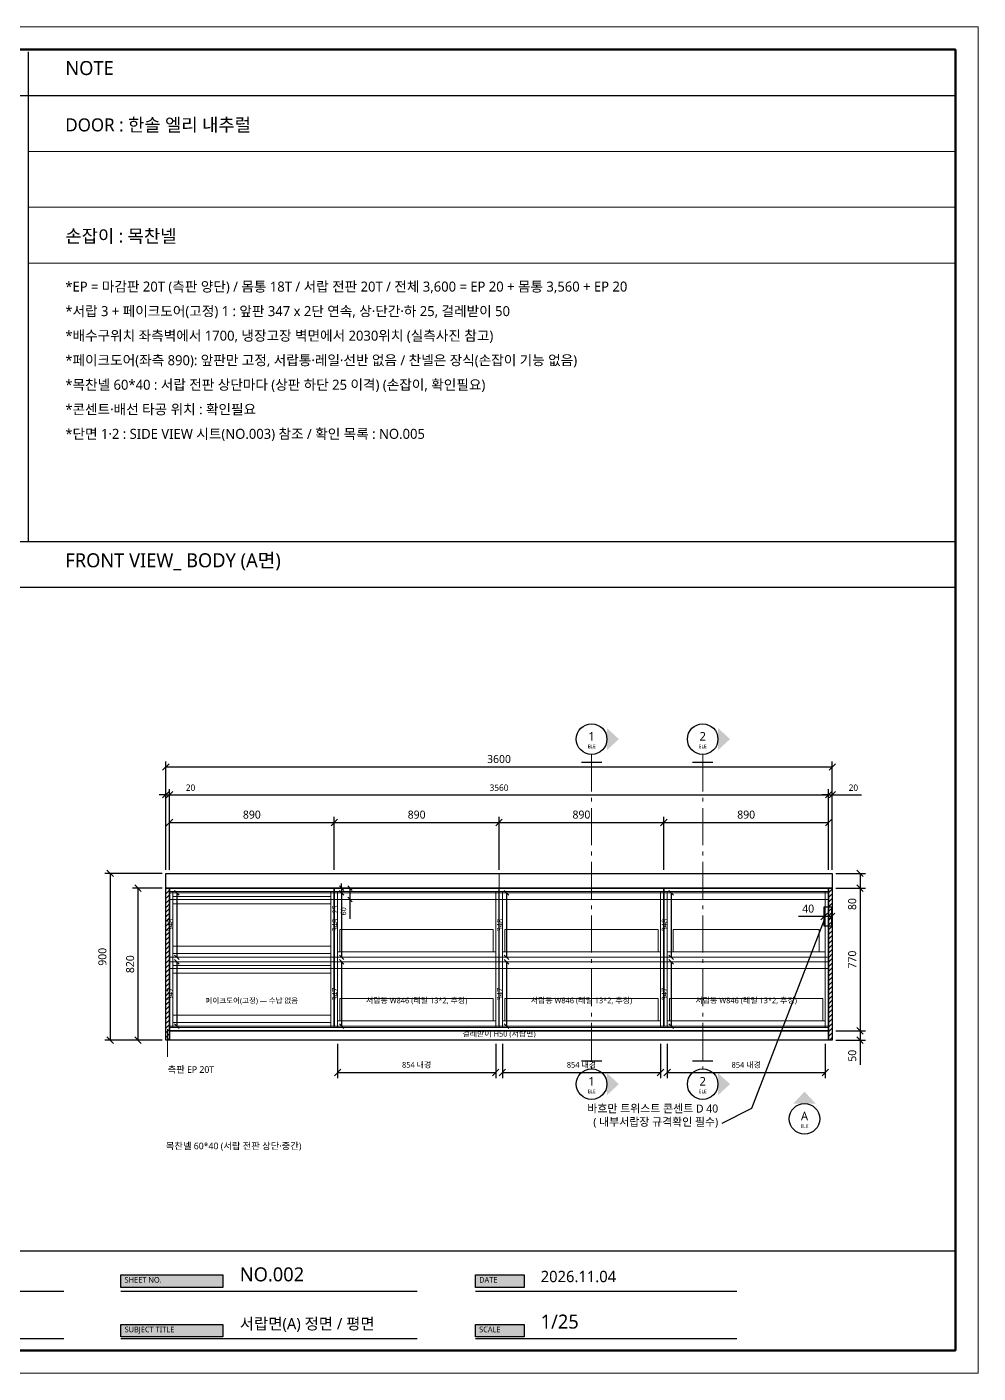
# Model space of a CAD drawing. Header units: millimetres. Extents: x 112 to 77378, y 62 to 7704.
# Drawn here: x 37590 to 42728, y 78 to 7345 of the extents above; entities that cross this region are included whole.
import ezdxf
from ezdxf.enums import TextEntityAlignment as Align

# ---------------------------------------------------------------- set-up
doc = ezdxf.new("R2010")
doc.units = ezdxf.units.MM
doc.header["$LTSCALE"] = 10
for name, color, linetype, lineweight, true_color in [('DIM', 252, 'Continuous', 13, 0x969696), ('FRAME', 18, 'Continuous', 100, 0x000000), ('NOTE_BLUE', 5, 'Continuous', 9, 0x0000ff), ('NOTE_RED', 242, 'Continuous', 25, 0xde0038), ('OUTLINE', 18, 'Continuous', 25, 0x000000), ('TEXT', 18, 'Continuous', 13, 0x000000), ('THIN', 8, 'Continuous', 5, 0x6e6e6e)]:
    doc.layers.add(name, color=color, linetype=linetype, lineweight=lineweight, true_color=true_color)
doc.styles.add('MALGUN', font='malgun.ttf')
doc.dimstyles.new('KAB', dxfattribs={"dimscale": 25, "dimtxt": 1.73, "dimasz": 0, "dimexe": 1.2, "dimexo": 0.8, "dimgap": 0.8, "dimtad": 1, "dimdec": 0, "dimtxsty": 'MALGUN', "dimtsz": 0.7, "dimcen": 2.5, "dimclrd": 256, "dimclre": 256, "dimclrt": 256, "dimazin": 3, "dimtfac": 1, "dimtmove": 0, "dimatfit": 3})

# ---------------------------------------------------------------- blocks, each defined once
blk = doc.blocks.new('FRAME_SHEET4')
at = {"layer": 'FRAME', "true_color": 0x555555}
h = blk.add_hatch(color=251, dxfattribs=at)
h.dxf.hatch_style = 1
h.paths.add_polyline_path([(1455, 607.5), (2005, 607.5), (2005, 540), (1455, 540)])
h = blk.add_hatch(color=251, dxfattribs=at)
h.dxf.hatch_style = 1
h.paths.add_polyline_path([(5757.5, 607.5), (6307.5, 607.5), (6307.5, 540), (5757.5, 540)])
h = blk.add_hatch(color=251, dxfattribs=at)
h.dxf.hatch_style = 1
h.paths.add_polyline_path([(7672.5, 607.5), (7935, 607.5), (7935, 540), (7672.5, 540)])
h = blk.add_hatch(color=251, dxfattribs=at)
h.dxf.hatch_style = 1
h.paths.add_polyline_path([(1455, 340), (2005, 340), (2005, 272.5), (1455, 272.5)])
h = blk.add_hatch(color=251, dxfattribs=at)
h.dxf.hatch_style = 1
h.paths.add_polyline_path([(5757.5, 340), (6307.5, 340), (6307.5, 272.5), (5757.5, 272.5)])
h = blk.add_hatch(color=251, dxfattribs=at)
h.dxf.hatch_style = 1
h.paths.add_polyline_path([(7672.5, 340), (7935, 340), (7935, 272.5), (7672.5, 272.5)])
at = {"layer": 'FRAME', "color": 18, "lineweight": 25, "true_color": 0x000000}
for p, q in [((5257.5, 7210), (5257.5, 4567.5)), ((235, 6975), (10265, 6975)), ((235, 4567.5), (10265, 4567.5)), ((235, 4320), (10265, 4320)), ((235, 737.5), (10265, 737.5))]:
    blk.add_line(p, q, dxfattribs=at)
at = {"layer": 'FRAME', "color": 18, "lineweight": 13, "true_color": 0x000000}
for p, q in [((5257.5, 6672.5), (10265, 6672.5)), ((5257.5, 6372.5), (10265, 6372.5)), ((5257.5, 6070), (10265, 6070))]:
    blk.add_line(p, q, dxfattribs=at)
blk.add_lwpolyline([(112.5, 7345), (10387.5, 7345), (10387.5, 77.5), (112.5, 77.5)], close=True, dxfattribs=at)
at = {"layer": 'FRAME', "color": 18, "lineweight": 100, "true_color": 0x000000}
blk.add_lwpolyline([(235, 7222.5), (10265, 7222.5), (10265, 200), (235, 200)], close=True, dxfattribs=at)
at = {"layer": 'OUTLINE', "color": 18, "lineweight": 25, "true_color": 0x000000}
for p, q in [((1455, 520), (5450, 520)), ((5757.5, 520), (7357.5, 520)), ((7672.5, 520), (9085, 520)), ((1455, 265), (5450, 265)), ((5757.5, 265), (7357.5, 265)), ((7672.5, 265), (9085, 265))]:
    blk.add_line(p, q, dxfattribs=at)
for points in [[(1455, 607.5), (2005, 607.5), (2005, 540), (1455, 540)], [(5757.5, 607.5), (6307.5, 607.5), (6307.5, 540), (5757.5, 540)], [(7672.5, 607.5), (7935, 607.5), (7935, 540), (7672.5, 540)], [(1455, 340), (2005, 340), (2005, 272.5), (1455, 272.5)], [(5757.5, 340), (6307.5, 340), (6307.5, 272.5), (5757.5, 272.5)], [(7672.5, 340), (7935, 340), (7935, 272.5), (7672.5, 272.5)]]:
    blk.add_lwpolyline(points, close=True, dxfattribs=at)
at = {"layer": 'TEXT', "color": 18, "true_color": 0x000000, "style": 'MALGUN'}
for s, height, p in [('TOP VIEW', 75.6, (430, 7062.5)), ('NOTE', 75.6, (5457.5, 7062.5)), ('FRONT VIEW_ DOOR (A면)', 75.6, (430, 4405)), ('FRONT VIEW_ BODY (A면)', 75.6, (5457.5, 4405)), ('경기도 수원시 영통구 광교호수공원로 80', 54, (2100, 627.5)), ('광교아이파크 101동 4601호', 54, (2100, 542.5)), ('NO.002', 75.6, (6400, 550)), ('2026.11.04', 61.2, (8025, 550)), ('__-1', 75.6, (2100, 295)), ('서랍면(A) 정면 / 평면', 61.2, (6400, 295)), ('1/25', 75.6, (8025, 295))]:
    blk.add_text(s, height=height, dxfattribs=at).set_placement(p, align=Align.BOTTOM_LEFT)
at = {"layer": 'TEXT', "color": 7, "true_color": 0xffffff, "style": 'MALGUN'}
for s, p in [('SITE LOCATION', (1475, 556.25)), ('SHEET NO.', (5777.5, 556.25)), ('DATE', (7692.5, 556.25)), ('PROJECT TITLE', (1475, 288.75)), ('SUBJECT TITLE', (5777.5, 288.75)), ('SCALE', (7692.5, 288.75))]:
    blk.add_text(s, height=30.6, dxfattribs=at).set_placement(p, align=Align.BOTTOM_LEFT)
blk = doc.blocks.new('NOTE_S4')
at = {"layer": 'NOTE_BLUE', "color": 5, "true_color": 0x0000ff, "style": 'MALGUN'}
blk.add_text('*EP = 마감판 20T (측판 양단) / 몸통 18T / 서랍 전판 20T / 전체 3,600 = EP 20 + 몸통 3,560 + EP 20', height=54, dxfattribs=at).set_placement((5457.5, 5900), align=Align.BOTTOM_LEFT)
at = {"layer": 'NOTE_RED', "color": 242, "true_color": 0xde0038, "style": 'MALGUN'}
for s, height, p in [('손잡이 : 목찬넬 ', 70.2, (5457.5, 6160)), ('*배수구위치 좌측벽에서 1700, 냉장고장 벽면에서 2030위치 (실측사진 참고)', 54, (5457.5, 5635)), ('*페이크도어(좌측 890): 앞판만 고정, 서랍통·레일·선반 없음 / 찬넬은 장식(손잡이 기능 없음)', 54, (5457.5, 5502.5)), ('*목찬넬 60*40 : 서랍 전판 상단마다 (상판 하단 25 이격) (손잡이, 확인필요)', 54, (5457.5, 5370)), ('*콘센트·배선 타공 위치 : 확인필요', 54, (5457.5, 5237.5))]:
    blk.add_text(s, height=height, dxfattribs=at).set_placement(p, align=Align.BOTTOM_LEFT)
at = {"layer": 'TEXT', "color": 18, "true_color": 0x000000, "style": 'MALGUN'}
for s, height, p in [('DOOR : 한솔 엘리 내추럴', 70.2, (5457.5, 6760)), ('*서랍 3 + 페이크도어(고정) 1 : 앞판 347 x 2단 연속, 상·단간·하 25, 걸레받이 50', 54, (5457.5, 5767.5)), ('*단면 1·2 : SIDE VIEW 시트(NO.003) 참조 / 확인 목록 : NO.005', 54, (5457.5, 5105))]:
    blk.add_text(s, height=height, dxfattribs=at).set_placement(p, align=Align.BOTTOM_LEFT)
blk = doc.blocks.new('*D841')
at = {"layer": 'Defpoints', "color": 0, "transparency": 16777216}
for p in [(6060, 2297), (6060, 1950), (6060, 1950)]:
    blk.add_point(p, dxfattribs=at)
at = {"layer": 'DIM', "lineweight": -2, "transparency": 16777216}
for p, q in [((6072.5, 2284.5), (6047.5, 2309.5)), ((6060, 2297), (6060, 1950)), ((6072.5, 1937.5), (6047.5, 1962.5))]:
    blk.add_line(p, q, dxfattribs=at)
at = {"layer": 'DIM', "lineweight": 13, "transparency": 16777216, "insert": (6024.2, 2123.5), "char_height": 30.6, "attachment_point": 5, "rotation": 90, "style": 'MALGUN'}
blk.add_mtext('347', dxfattribs=at)
blk = doc.blocks.new('*D842')
at = {"layer": 'Defpoints', "color": 0, "transparency": 16777216}
for p in [(6060, 2670), (6060, 2322), (6060, 2322)]:
    blk.add_point(p, dxfattribs=at)
at = {"layer": 'DIM', "lineweight": -2, "transparency": 16777216}
for p, q in [((6072.5, 2657.5), (6047.5, 2682.5)), ((6060, 2670), (6060, 2322)), ((6072.5, 2309.5), (6047.5, 2334.5))]:
    blk.add_line(p, q, dxfattribs=at)
at = {"layer": 'DIM', "lineweight": 13, "transparency": 16777216, "insert": (6024.2, 2496), "char_height": 30.6, "attachment_point": 5, "rotation": 90, "style": 'MALGUN'}
blk.add_mtext('348', dxfattribs=at)
blk = doc.blocks.new('*D843')
at = {"layer": 'Defpoints', "color": 0, "transparency": 16777216}
for p in [(6950, 2297), (6950, 1950), (6950, 1950)]:
    blk.add_point(p, dxfattribs=at)
at = {"layer": 'DIM', "lineweight": -2, "transparency": 16777216}
for p, q in [((6962.5, 2284.5), (6937.5, 2309.5)), ((6950, 2297), (6950, 1950)), ((6962.5, 1937.5), (6937.5, 1962.5))]:
    blk.add_line(p, q, dxfattribs=at)
at = {"layer": 'DIM', "lineweight": 13, "transparency": 16777216, "insert": (6914.2, 2123.5), "char_height": 30.6, "attachment_point": 5, "rotation": 90, "style": 'MALGUN'}
blk.add_mtext('347', dxfattribs=at)
blk = doc.blocks.new('*D844')
at = {"layer": 'Defpoints', "color": 0, "transparency": 16777216}
for p in [(6950, 2670), (6950, 2322), (6950, 2322)]:
    blk.add_point(p, dxfattribs=at)
at = {"layer": 'DIM', "lineweight": -2, "transparency": 16777216}
for p, q in [((6962.5, 2657.5), (6937.5, 2682.5)), ((6950, 2670), (6950, 2322)), ((6962.5, 2309.5), (6937.5, 2334.5))]:
    blk.add_line(p, q, dxfattribs=at)
at = {"layer": 'DIM', "lineweight": 13, "transparency": 16777216, "insert": (6914.2, 2496), "char_height": 30.6, "attachment_point": 5, "rotation": 90, "style": 'MALGUN'}
blk.add_mtext('348', dxfattribs=at)
blk = doc.blocks.new('*D845')
at = {"layer": 'Defpoints', "color": 0, "transparency": 16777216}
for p in [(7840, 2297), (7840, 1950), (7840, 1950)]:
    blk.add_point(p, dxfattribs=at)
at = {"layer": 'DIM', "lineweight": -2, "transparency": 16777216}
for p, q in [((7852.5, 2284.5), (7827.5, 2309.5)), ((7840, 2297), (7840, 1950)), ((7852.5, 1937.5), (7827.5, 1962.5))]:
    blk.add_line(p, q, dxfattribs=at)
at = {"layer": 'DIM', "lineweight": 13, "transparency": 16777216, "insert": (7804.2, 2123.5), "char_height": 30.6, "attachment_point": 5, "rotation": 90, "style": 'MALGUN'}
blk.add_mtext('347', dxfattribs=at)
blk = doc.blocks.new('*D846')
at = {"layer": 'Defpoints', "color": 0, "transparency": 16777216}
for p in [(7840, 2670), (7840, 2322), (7840, 2322)]:
    blk.add_point(p, dxfattribs=at)
at = {"layer": 'DIM', "lineweight": -2, "transparency": 16777216}
for p, q in [((7852.5, 2657.5), (7827.5, 2682.5)), ((7840, 2670), (7840, 2322)), ((7852.5, 2309.5), (7827.5, 2334.5))]:
    blk.add_line(p, q, dxfattribs=at)
at = {"layer": 'DIM', "lineweight": 13, "transparency": 16777216, "insert": (7804.2, 2496), "char_height": 30.6, "attachment_point": 5, "rotation": 90, "style": 'MALGUN'}
blk.add_mtext('348', dxfattribs=at)
blk = doc.blocks.new('*D847')
at = {"layer": 'Defpoints', "color": 0, "transparency": 16777216}
for p in [(8730, 2297), (8730, 1950), (8730, 1950)]:
    blk.add_point(p, dxfattribs=at)
at = {"layer": 'DIM', "lineweight": -2, "transparency": 16777216}
for p, q in [((8742.5, 2284.5), (8717.5, 2309.5)), ((8730, 2297), (8730, 1950)), ((8742.5, 1937.5), (8717.5, 1962.5))]:
    blk.add_line(p, q, dxfattribs=at)
at = {"layer": 'DIM', "lineweight": 13, "transparency": 16777216, "insert": (8694.2, 2123.5), "char_height": 30.6, "attachment_point": 5, "rotation": 90, "style": 'MALGUN'}
blk.add_mtext('347', dxfattribs=at)
blk = doc.blocks.new('*D848')
at = {"layer": 'Defpoints', "color": 0, "transparency": 16777216}
for p in [(8730, 2670), (8730, 2322), (8730, 2322)]:
    blk.add_point(p, dxfattribs=at)
at = {"layer": 'DIM', "lineweight": -2, "transparency": 16777216}
for p, q in [((8742.5, 2657.5), (8717.5, 2682.5)), ((8730, 2670), (8730, 2322)), ((8742.5, 2309.5), (8717.5, 2334.5))]:
    blk.add_line(p, q, dxfattribs=at)
at = {"layer": 'DIM', "lineweight": 13, "transparency": 16777216, "insert": (8694.2, 2496), "char_height": 30.6, "attachment_point": 5, "rotation": 90, "style": 'MALGUN'}
blk.add_mtext('348', dxfattribs=at)
blk = doc.blocks.new('*D849')
at = {"layer": 'Defpoints', "color": 0, "transparency": 16777216}
for p in [(6950, 2695), (6950, 2670), (6950, 2670)]:
    blk.add_point(p, dxfattribs=at)
at = {"layer": 'NOTE_BLUE', "lineweight": -2, "transparency": 16777216}
for p, q in [((6962.5, 2682.5), (6937.5, 2707.5)), ((6950, 2695), (6950, 2720)), ((6950, 2695), (6950, 2670)), ((6962.5, 2657.5), (6937.5, 2682.5)), ((6950, 2670), (6950, 2540.9))]:
    blk.add_line(p, q, dxfattribs=at)
at = {"layer": 'NOTE_BLUE', "lineweight": 9, "transparency": 16777216, "insert": (6915.1, 2580.5), "char_height": 28.8, "attachment_point": 5, "rotation": 90, "style": 'MALGUN'}
blk.add_mtext('25', dxfattribs=at)
blk = doc.blocks.new('*D850')
at = {"layer": 'Defpoints', "color": 0, "transparency": 16777216}
for p in [(6995, 2695), (6995, 2635), (6995, 2635)]:
    blk.add_point(p, dxfattribs=at)
at = {"layer": 'NOTE_BLUE', "lineweight": -2, "transparency": 16777216}
for p, q in [((7007.5, 2682.5), (6982.5, 2707.5)), ((6995, 2695), (6995, 2635)), ((7007.5, 2622.5), (6982.5, 2647.5)), ((6995, 2635), (6995, 2529.8))]:
    blk.add_line(p, q, dxfattribs=at)
at = {"layer": 'NOTE_BLUE', "lineweight": 9, "transparency": 16777216, "insert": (6960.1, 2569.9), "char_height": 28.8, "attachment_point": 5, "rotation": 90, "style": 'MALGUN'}
blk.add_mtext('60', dxfattribs=at)
blk = doc.blocks.new('*D851')
at = {"layer": 'Defpoints', "color": 0, "transparency": 16777216}
for p in [(6928, 1875), (7782, 1875), (7782, 1700)]:
    blk.add_point(p, dxfattribs=at)
at = {"layer": 'DIM', "lineweight": -2, "transparency": 16777216}
for p, q in [((6928, 1855), (6928, 1670)), ((7782, 1855), (7782, 1670)), ((6910.5, 1682.5), (6945.5, 1717.5)), ((6928, 1700), (7782, 1700)), ((7764.5, 1682.5), (7799.5, 1717.5))]:
    blk.add_line(p, q, dxfattribs=at)
at = {"layer": 'DIM', "lineweight": 13, "transparency": 16777216, "insert": (7355, 1740.1), "char_height": 30.6, "attachment_point": 5, "style": 'MALGUN'}
blk.add_mtext('854 내경', dxfattribs=at)
blk = doc.blocks.new('*D852')
at = {"layer": 'Defpoints', "color": 0, "transparency": 16777216}
for p in [(7818, 1875), (8672, 1875), (8672, 1700)]:
    blk.add_point(p, dxfattribs=at)
at = {"layer": 'DIM', "lineweight": -2, "transparency": 16777216}
for p, q in [((7818, 1855), (7818, 1670)), ((8672, 1855), (8672, 1670)), ((7800.5, 1682.5), (7835.5, 1717.5)), ((7818, 1700), (8672, 1700)), ((8654.5, 1682.5), (8689.5, 1717.5))]:
    blk.add_line(p, q, dxfattribs=at)
at = {"layer": 'DIM', "lineweight": 13, "transparency": 16777216, "insert": (8245, 1740.1), "char_height": 30.6, "attachment_point": 5, "style": 'MALGUN'}
blk.add_mtext('854 내경', dxfattribs=at)
blk = doc.blocks.new('*D853')
at = {"layer": 'Defpoints', "color": 0, "transparency": 16777216}
for p in [(8708, 1875), (9562, 1875), (9562, 1700)]:
    blk.add_point(p, dxfattribs=at)
at = {"layer": 'DIM', "lineweight": -2, "transparency": 16777216}
for p, q in [((8708, 1855), (8708, 1670)), ((9562, 1855), (9562, 1670)), ((8690.5, 1682.5), (8725.5, 1717.5)), ((8708, 1700), (9562, 1700)), ((9544.5, 1682.5), (9579.5, 1717.5))]:
    blk.add_line(p, q, dxfattribs=at)
at = {"layer": 'DIM', "lineweight": 13, "transparency": 16777216, "insert": (9135, 1740.1), "char_height": 30.6, "attachment_point": 5, "style": 'MALGUN'}
blk.add_mtext('854 내경', dxfattribs=at)
blk = doc.blocks.new('*D854')
at = {"layer": 'Defpoints', "color": 0, "transparency": 16777216}
for p in [(6910, 3050), (6020, 2775), (6910, 2775)]:
    blk.add_point(p, dxfattribs=at)
at = {"layer": 'DIM', "lineweight": -2, "transparency": 16777216}
for p, q in [((6002.5, 3032.5), (6037.5, 3067.5)), ((6020, 2795), (6020, 3080)), ((6892.5, 3032.5), (6927.5, 3067.5)), ((6910, 2795), (6910, 3080)), ((6020, 3050), (6910, 3050))]:
    blk.add_line(p, q, dxfattribs=at)
at = {"layer": 'DIM', "lineweight": 13, "transparency": 16777216, "insert": (6465, 3092.3), "char_height": 43.2, "attachment_point": 5, "style": 'MALGUN'}
blk.add_mtext('890', dxfattribs=at)
blk = doc.blocks.new('*D855')
at = {"layer": 'Defpoints', "color": 0, "transparency": 16777216}
for p in [(7800, 3050), (6910, 2775), (7800, 2775)]:
    blk.add_point(p, dxfattribs=at)
at = {"layer": 'DIM', "lineweight": -2, "transparency": 16777216}
for p, q in [((6892.5, 3032.5), (6927.5, 3067.5)), ((6910, 2795), (6910, 3080)), ((7782.5, 3032.5), (7817.5, 3067.5)), ((7800, 2795), (7800, 3080)), ((6910, 3050), (7800, 3050))]:
    blk.add_line(p, q, dxfattribs=at)
at = {"layer": 'DIM', "lineweight": 13, "transparency": 16777216, "insert": (7355, 3092.3), "char_height": 43.2, "attachment_point": 5, "style": 'MALGUN'}
blk.add_mtext('890', dxfattribs=at)
blk = doc.blocks.new('*D856')
at = {"layer": 'Defpoints', "color": 0, "transparency": 16777216}
for p in [(8690, 3050), (7800, 2775), (8690, 2775)]:
    blk.add_point(p, dxfattribs=at)
at = {"layer": 'DIM', "lineweight": -2, "transparency": 16777216}
for p, q in [((7782.5, 3032.5), (7817.5, 3067.5)), ((7800, 2795), (7800, 3080)), ((8672.5, 3032.5), (8707.5, 3067.5)), ((8690, 2795), (8690, 3080)), ((7800, 3050), (8690, 3050))]:
    blk.add_line(p, q, dxfattribs=at)
at = {"layer": 'DIM', "lineweight": 13, "transparency": 16777216, "insert": (8245, 3092.3), "char_height": 43.2, "attachment_point": 5, "style": 'MALGUN'}
blk.add_mtext('890', dxfattribs=at)
blk = doc.blocks.new('*D857')
at = {"layer": 'Defpoints', "color": 0, "transparency": 16777216}
for p in [(9580, 3050), (8690, 2775), (9580, 2775)]:
    blk.add_point(p, dxfattribs=at)
at = {"layer": 'DIM', "lineweight": -2, "transparency": 16777216}
for p, q in [((8672.5, 3032.5), (8707.5, 3067.5)), ((8690, 2795), (8690, 3080)), ((9562.5, 3032.5), (9597.5, 3067.5)), ((9580, 2795), (9580, 3080)), ((8690, 3050), (9580, 3050))]:
    blk.add_line(p, q, dxfattribs=at)
at = {"layer": 'DIM', "lineweight": 13, "transparency": 16777216, "insert": (9135, 3092.3), "char_height": 43.2, "attachment_point": 5, "style": 'MALGUN'}
blk.add_mtext('890', dxfattribs=at)
blk = doc.blocks.new('*D858')
at = {"layer": 'Defpoints', "color": 0, "transparency": 16777216}
for p in [(6020, 3200), (6000, 2775), (6020, 2775)]:
    blk.add_point(p, dxfattribs=at)
at = {"layer": 'DIM', "lineweight": -2, "transparency": 16777216}
for p, q in [((6000, 3200), (5965, 3200)), ((5982.5, 3182.5), (6017.5, 3217.5)), ((6000, 2795), (6000, 3230)), ((6000, 3200), (6020, 3200)), ((6002.5, 3182.5), (6037.5, 3217.5)), ((6020, 2795), (6020, 3230)), ((6020, 3200), (6177.7, 3200))]:
    blk.add_line(p, q, dxfattribs=at)
at = {"layer": 'DIM', "lineweight": 13, "transparency": 16777216, "insert": (6133.9, 3237.7), "char_height": 34.2, "attachment_point": 5, "style": 'MALGUN'}
blk.add_mtext('20', dxfattribs=at)
blk = doc.blocks.new('*D859')
at = {"layer": 'Defpoints', "color": 0, "transparency": 16777216}
for p in [(9580, 3200), (6020, 2775), (9580, 2775)]:
    blk.add_point(p, dxfattribs=at)
at = {"layer": 'DIM', "lineweight": -2, "transparency": 16777216}
for p, q in [((6002.5, 3182.5), (6037.5, 3217.5)), ((6020, 2795), (6020, 3230)), ((6020, 3200), (9580, 3200)), ((9562.5, 3182.5), (9597.5, 3217.5)), ((9580, 2795), (9580, 3230))]:
    blk.add_line(p, q, dxfattribs=at)
at = {"layer": 'DIM', "lineweight": 13, "transparency": 16777216, "insert": (7800, 3237.7), "char_height": 34.2, "attachment_point": 5, "style": 'MALGUN'}
blk.add_mtext('3560', dxfattribs=at)
blk = doc.blocks.new('*D860')
at = {"layer": 'Defpoints', "color": 0, "transparency": 16777216}
for p in [(9600, 3200), (9580, 2775), (9600, 2775)]:
    blk.add_point(p, dxfattribs=at)
at = {"layer": 'DIM', "lineweight": -2, "transparency": 16777216}
for p, q in [((9580, 3200), (9545, 3200)), ((9562.5, 3182.5), (9597.5, 3217.5)), ((9580, 2795), (9580, 3230)), ((9580, 3200), (9600, 3200)), ((9582.5, 3182.5), (9617.5, 3217.5)), ((9600, 2795), (9600, 3230)), ((9600, 3200), (9757.7, 3200))]:
    blk.add_line(p, q, dxfattribs=at)
at = {"layer": 'DIM', "lineweight": 13, "transparency": 16777216, "insert": (9713.9, 3237.7), "char_height": 34.2, "attachment_point": 5, "style": 'MALGUN'}
blk.add_mtext('20', dxfattribs=at)
blk = doc.blocks.new('*D861')
at = {"layer": 'Defpoints', "color": 0, "transparency": 16777216}
for p in [(9600, 3350), (6000, 2775), (9600, 2775)]:
    blk.add_point(p, dxfattribs=at)
at = {"layer": 'DIM', "lineweight": -2, "transparency": 16777216}
for p, q in [((5982.5, 3332.5), (6017.5, 3367.5)), ((6000, 2795), (6000, 3380)), ((6000, 3350), (9600, 3350)), ((9582.5, 3332.5), (9617.5, 3367.5)), ((9600, 2795), (9600, 3380))]:
    blk.add_line(p, q, dxfattribs=at)
at = {"layer": 'DIM', "lineweight": 13, "transparency": 16777216, "insert": (7800, 3392.3), "char_height": 43.2, "attachment_point": 5, "style": 'MALGUN'}
blk.add_mtext('3600', dxfattribs=at)
blk = doc.blocks.new('*D862')
at = {"layer": 'Defpoints', "color": 0, "transparency": 16777216}
for p in [(6000, 2695), (5850, 1875), (6000, 1875)]:
    blk.add_point(p, dxfattribs=at)
at = {"layer": 'DIM', "lineweight": -2, "transparency": 16777216}
for p, q in [((5980, 2695), (5820, 2695)), ((5867.5, 2677.5), (5832.5, 2712.5)), ((5850, 2695), (5850, 1875)), ((5867.5, 1857.5), (5832.5, 1892.5)), ((5980, 1875), (5820, 1875))]:
    blk.add_line(p, q, dxfattribs=at)
at = {"layer": 'DIM', "lineweight": 13, "transparency": 16777216, "insert": (5807.7, 2285), "char_height": 43.2, "attachment_point": 5, "rotation": 90, "style": 'MALGUN'}
blk.add_mtext('820', dxfattribs=at)
blk = doc.blocks.new('*D863')
at = {"layer": 'Defpoints', "color": 0, "transparency": 16777216}
for p in [(6000, 2775), (5700, 1875), (6000, 1875)]:
    blk.add_point(p, dxfattribs=at)
at = {"layer": 'DIM', "lineweight": -2, "transparency": 16777216}
for p, q in [((5980, 2775), (5670, 2775)), ((5717.5, 2757.5), (5682.5, 2792.5)), ((5700, 2775), (5700, 1875)), ((5717.5, 1857.5), (5682.5, 1892.5)), ((5980, 1875), (5670, 1875))]:
    blk.add_line(p, q, dxfattribs=at)
at = {"layer": 'DIM', "lineweight": 13, "transparency": 16777216, "insert": (5657.7, 2325), "char_height": 43.2, "attachment_point": 5, "rotation": 90, "style": 'MALGUN'}
blk.add_mtext('900', dxfattribs=at)
blk = doc.blocks.new('*D864')
at = {"layer": 'Defpoints', "color": 0, "transparency": 16777216}
for p in [(9600, 2775), (9600, 2695), (9750, 2695)]:
    blk.add_point(p, dxfattribs=at)
at = {"layer": 'DIM', "lineweight": -2, "transparency": 16777216}
for p, q in [((9620, 2775), (9780, 2775)), ((9767.5, 2757.5), (9732.5, 2792.5)), ((9750, 2775), (9750, 2695)), ((9620, 2695), (9780, 2695)), ((9767.5, 2677.5), (9732.5, 2712.5)), ((9750, 2695), (9750, 2559.2))]:
    blk.add_line(p, q, dxfattribs=at)
at = {"layer": 'DIM', "lineweight": 13, "transparency": 16777216, "insert": (9707.7, 2609.6), "char_height": 43.2, "attachment_point": 5, "rotation": 90, "style": 'MALGUN'}
blk.add_mtext('80', dxfattribs=at)
blk = doc.blocks.new('*D865')
at = {"layer": 'Defpoints', "color": 0, "transparency": 16777216}
for p in [(9600, 2695), (9600, 1925), (9750, 1925)]:
    blk.add_point(p, dxfattribs=at)
at = {"layer": 'DIM', "lineweight": -2, "transparency": 16777216}
for p, q in [((9620, 2695), (9780, 2695)), ((9767.5, 2677.5), (9732.5, 2712.5)), ((9750, 2695), (9750, 1925)), ((9620, 1925), (9780, 1925)), ((9767.5, 1907.5), (9732.5, 1942.5))]:
    blk.add_line(p, q, dxfattribs=at)
at = {"layer": 'DIM', "lineweight": 13, "transparency": 16777216, "insert": (9707.7, 2310), "char_height": 43.2, "attachment_point": 5, "rotation": 90, "style": 'MALGUN'}
blk.add_mtext('770', dxfattribs=at)
blk = doc.blocks.new('*D866')
at = {"layer": 'Defpoints', "color": 0, "transparency": 16777216}
for p in [(9600, 1925), (9600, 1875), (9750, 1875)]:
    blk.add_point(p, dxfattribs=at)
at = {"layer": 'DIM', "lineweight": -2, "transparency": 16777216}
for p, q in [((9620, 1925), (9780, 1925)), ((9767.5, 1907.5), (9732.5, 1942.5)), ((9767.5, 1857.5), (9732.5, 1892.5)), ((9750, 1925), (9750, 1875)), ((9620, 1875), (9780, 1875)), ((9750, 1875), (9750, 1741.2))]:
    blk.add_line(p, q, dxfattribs=at)
at = {"layer": 'DIM', "lineweight": 13, "transparency": 16777216, "insert": (9707.7, 1790.6), "char_height": 43.2, "attachment_point": 5, "rotation": 90, "style": 'MALGUN'}
blk.add_mtext('50', dxfattribs=at)
blk = doc.blocks.new('*D867')
at = {"lineweight": -2, "transparency": 16777216}
for p, q in [((9539, 2525), (9574, 2560)), ((9556.5, 2575), (9556.5, 2512.5)), ((9579, 2525), (9614, 2560)), ((9596.5, 2575), (9596.5, 2512.5)), ((9556.5, 2542.5), (9418.2, 2542.5)), ((9596.5, 2542.5), (9556.5, 2542.5))]:
    blk.add_line(p, q, dxfattribs=at)
at = {"layer": 'Defpoints', "color": 0, "transparency": 16777216}
for p in [(9556.5, 2595), (9596.5, 2595), (9556.5, 2542.5)]:
    blk.add_point(p, dxfattribs=at)
at = {"transparency": 16777216, "insert": (9469.9, 2584.8), "char_height": 43.25, "attachment_point": 5, "style": 'MALGUN'}
blk.add_mtext('40', dxfattribs=at)
blk = doc.blocks.new('VIEW_FRONT_BODY_S4')
at = {"layer": 'OUTLINE', "true_color": 0x000000}
h = blk.add_hatch(color=18, dxfattribs=at)
h.dxf.hatch_style = 1
h.paths.add_polyline_path([(8382.5, 3560), (8382.5, 3440), (8447.5, 3500)])
h = blk.add_hatch(color=18, dxfattribs=at)
h.dxf.hatch_style = 1
h.paths.add_polyline_path([(8982.5, 3560), (8982.5, 3440), (9047.5, 3500)])
h = blk.add_hatch(color=18, dxfattribs=at)
h.dxf.hatch_style = 1
h.paths.add_polyline_path([(8382.5, 1697.5), (8382.5, 1577.5), (8447.5, 1637.5)])
h = blk.add_hatch(color=18, dxfattribs=at)
h.dxf.hatch_style = 1
h.paths.add_polyline_path([(8982.5, 1697.5), (8982.5, 1577.5), (9047.5, 1637.5)])
h = blk.add_hatch(color=18, dxfattribs=at)
h.dxf.hatch_style = 1
h.paths.add_polyline_path([(9390, 1532.5), (9510, 1532.5), (9450, 1597.5)])
at = {"layer": 'THIN', "lineweight": 5, "true_color": 0xa5a5a5}
h = blk.add_hatch(dxfattribs=at)
h.set_pattern_fill('ANSI31', color=253, scale=5.56777)
h.paths.add_polyline_path([(6000, 2695), (6020, 2695), (6020, 1875), (6000, 1875)])
h = blk.add_hatch(dxfattribs=at)
h.set_pattern_fill('ANSI31', color=253, scale=5.56777)
h.paths.add_polyline_path([(9580, 2695), (9600, 2695), (9600, 1875), (9580, 1875)])
for p, q in [((9578.5, 2695), (9578.5, 2595)), ((9556.5, 2490), (9556.5, 2595)), ((9556.5, 2595), (9598, 2595)), ((9596.5, 2595), (9596.5, 2490)), ((9596.5, 2490), (9556.5, 2490))]:
    blk.add_line(p, q)
at = {"layer": 'FRAME', "color": 18, "lineweight": 13, "true_color": 0x000000}
for p, q in [((8300, 3417.5), (8300, 3217.5)), ((8900, 3417.5), (8900, 3217.5)), ((8300, 3182.5), (8300, 3162.5)), ((8300, 3127.5), (8300, 2927.5)), ((8900, 3182.5), (8900, 3162.5)), ((8900, 3127.5), (8900, 2927.5)), ((8300, 2892.5), (8300, 2872.5)), ((8300, 2837.5), (8300, 2637.5)), ((8900, 2892.5), (8900, 2872.5)), ((8900, 2837.5), (8900, 2637.5)), ((8300, 2602.5), (8300, 2582.5)), ((8300, 2547.5), (8300, 2347.5)), ((8900, 2602.5), (8900, 2582.5)), ((8900, 2547.5), (8900, 2347.5)), ((8300, 2312.5), (8300, 2292.5)), ((8300, 2257.5), (8300, 2057.5)), ((8900, 2312.5), (8900, 2292.5)), ((8900, 2257.5), (8900, 2057.5)), ((8300, 2022.5), (8300, 2002.5)), ((8300, 1967.5), (8300, 1767.5)), ((8900, 2022.5), (8900, 2002.5)), ((8900, 1967.5), (8900, 1767.5)), ((8300, 1732.5), (8300, 1720)), ((8900, 1732.5), (8900, 1720))]:
    blk.add_line(p, q, dxfattribs=at)
at = {"layer": 'FRAME', "color": 18, "lineweight": 25, "true_color": 0x000000}
for p, q in [((8245, 3375), (8355, 3375)), ((8845, 3375), (8955, 3375)), ((8245, 1762.5), (8355, 1762.5)), ((8845, 1762.5), (8955, 1762.5))]:
    blk.add_line(p, q, dxfattribs=at)
at = {"layer": 'NOTE_BLUE', "color": 5, "lineweight": 9, "true_color": 0x0000ff}
blk.add_line((6010, 1935), (6010, 1785), dxfattribs=at)
for points in [[(6021.5, 2695), (6908.5, 2695), (6908.5, 2635), (6021.5, 2635)], [(6911.5, 2695), (7798.5, 2695), (7798.5, 2635), (6911.5, 2635)], [(7801.5, 2695), (8688.5, 2695), (8688.5, 2635), (7801.5, 2635)], [(8691.5, 2695), (9578.5, 2695), (9578.5, 2635), (8691.5, 2635)], [(6021.5, 2322), (6908.5, 2322), (6908.5, 2262), (6021.5, 2262)], [(6911.5, 2322), (7798.5, 2322), (7798.5, 2262), (6911.5, 2262)], [(7801.5, 2322), (8688.5, 2322), (8688.5, 2262), (7801.5, 2262)], [(8691.5, 2322), (9578.5, 2322), (9578.5, 2262), (8691.5, 2262)]]:
    blk.add_lwpolyline(points, close=True, dxfattribs=at)
at = {"layer": 'OUTLINE', "color": 18, "lineweight": 25, "true_color": 0x000000}
for points in [[(6000, 2775), (9600, 2775), (9600, 2695), (6000, 2695)], [(6000, 2695), (6020, 2695), (6020, 1875), (6000, 1875)], [(6020, 2695), (9580, 2695), (9580, 1925), (6020, 1925)], [(9580, 2695), (9600, 2695), (9600, 1875), (9580, 1875)], [(6020, 1925), (9580, 1925), (9580, 1875), (6020, 1875)]]:
    blk.add_lwpolyline(points, close=True, dxfattribs=at)
for centre in [(8300, 3500), (8900, 3500), (8300, 1637.5), (8900, 1637.5), (9450, 1450)]:
    blk.add_circle(centre, 82.5, dxfattribs=at)
at = {"layer": 'THIN', "color": 8, "lineweight": 5, "true_color": 0x6e6e6e}
for p, q in [((7800, 2775), (7800, 2695)), ((6928, 2352), (6941, 2352)), ((7769, 2352), (7782, 2352)), ((7818, 2352), (7831, 2352)), ((8659, 2352), (8672, 2352)), ((8708, 2352), (8741, 2352)), ((9529, 2352), (9562, 2352)), ((6928, 1980), (6941, 1980)), ((7769, 1980), (7782, 1980)), ((7818, 1980), (7831, 1980)), ((8659, 1980), (8672, 1980)), ((8708, 1980), (8721, 1980)), ((9549, 1980), (9562, 1980))]:
    blk.add_line(p, q, dxfattribs=at)
for points in [[(6020, 2695), (9580, 2695), (9580, 2677), (6020, 2677)], [(6020, 2677), (6038, 2677), (6038, 1943), (6020, 1943)], [(6021.5, 2670), (6908.5, 2670), (6908.5, 2322), (6021.5, 2322)], [(6038, 2650), (6892, 2650), (6892, 2610), (6038, 2610)], [(6892, 2677), (6910, 2677), (6910, 1943), (6892, 1943)], [(6910, 2677), (6928, 2677), (6928, 1943), (6910, 1943)], [(6911.5, 2670), (7798.5, 2670), (7798.5, 2322), (6911.5, 2322)], [(7782, 2677), (7800, 2677), (7800, 1943), (7782, 1943)], [(7800, 2677), (7818, 2677), (7818, 1943), (7800, 1943)], [(7801.5, 2670), (8688.5, 2670), (8688.5, 2322), (7801.5, 2322)], [(8672, 2677), (8690, 2677), (8690, 1943), (8672, 1943)], [(8690, 2677), (8708, 2677), (8708, 1943), (8690, 1943)], [(8691.5, 2670), (9578.5, 2670), (9578.5, 2322), (8691.5, 2322)], [(9562, 2677), (9580, 2677), (9580, 1943), (9562, 1943)], [(6941, 2472), (7769, 2472), (7769, 2352), (6941, 2352)], [(7831, 2472), (8659, 2472), (8659, 2352), (7831, 2352)], [(8741, 2472), (9529, 2472), (9529, 2352), (8741, 2352)], [(6038, 2382), (6892, 2382), (6892, 2342), (6038, 2342)], [(6021.5, 2297), (6908.5, 2297), (6908.5, 1950), (6021.5, 1950)], [(6038, 2277), (6892, 2277), (6892, 2237), (6038, 2237)], [(6911.5, 2297), (7798.5, 2297), (7798.5, 1950), (6911.5, 1950)], [(7801.5, 2297), (8688.5, 2297), (8688.5, 1950), (7801.5, 1950)], [(8691.5, 2297), (9578.5, 2297), (9578.5, 1950), (8691.5, 1950)], [(6941, 2100), (7769, 2100), (7769, 1980), (6941, 1980)], [(7831, 2100), (8659, 2100), (8659, 1980), (7831, 1980)], [(8721, 2100), (9549, 2100), (9549, 1980), (8721, 1980)], [(6038, 2010), (6892, 2010), (6892, 1970), (6038, 1970)], [(6020, 1943), (9580, 1943), (9580, 1925), (6020, 1925)]]:
    blk.add_lwpolyline(points, close=True, dxfattribs=at)
at = {"insert": (8983.7, 1402.4), "char_height": 43.25, "attachment_point": 9, "style": 'MALGUN'}
blk.add_mtext('바흐만 트위스트 콘센트 D 40 \\P( 내부서랍장 규격확인 필수)', dxfattribs=at)
at = {"layer": 'NOTE_BLUE', "color": 5, "true_color": 0x0000ff, "style": 'MALGUN'}
for s, p in [('측판 EP 20T', (6010, 1687.5)), ('목찬넬 60*40 (서랍 전판 상단·중간)', (6000, 1275))]:
    blk.add_text(s, height=36, dxfattribs=at).set_placement(p, align=Align.BOTTOM_LEFT)
at = {"layer": 'NOTE_RED', "color": 242, "true_color": 0xde0038, "style": 'MALGUN'}
blk.add_text('페이크도어(고정) — 수납 없음', height=28.8, dxfattribs=at).set_placement((6465, 2065), align=Align.BOTTOM_CENTER)
at = {"layer": 'TEXT', "color": 18, "true_color": 0x000000, "style": 'MALGUN'}
for s, height, p in [('1', 46.8, (8300, 3477.5)), ('2', 46.8, (8900, 3477.5)), ('ELE', 19.8, (8300, 3445)), ('ELE', 19.8, (8900, 3445)), ('1', 46.8, (8300, 1615)), ('2', 46.8, (8900, 1615)), ('ELE', 19.8, (8300, 1582.5)), ('ELE', 19.8, (8900, 1582.5)), ('A', 46.8, (9450, 1427.5)), ('ELE', 19.8, (9450, 1395))]:
    blk.add_text(s, height=height, dxfattribs=at).set_placement(p, align=Align.BOTTOM_CENTER)
at = {"layer": 'TEXT', "color": 251, "true_color": 0x5a5a5a, "style": 'MALGUN'}
for s, p in [('서랍통 W846 (레일 13*2, 추정)', (7355, 2065)), ('서랍통 W846 (레일 13*2, 추정)', (8245, 2065)), ('서랍통 W846 (레일 13*2, 추정)', (9135, 2065)), ('걸레받이 H50 (서랍면)', (7800, 1885))]:
    blk.add_text(s, height=30.6, dxfattribs=at).set_placement(p, align=Align.BOTTOM_CENTER)
dim = blk.add_linear_dim(base=(9556.5, 2542.5), p1=(9596.5, 2595), p2=(9556.5, 2595), dimstyle='KAB')
dim.commit()
dim.dimension.update_dxf_attribs({"geometry": '*D867', "text_midpoint": (9469.9, 2584.8)})
at = {"layer": 'DIM', "color": 251, "lineweight": 13, "true_color": 0x5a5a5a}
for base, p1, p2, override, picture, middle in [((9600, 3350), (6000, 2775), (9600, 2775), {"dimscale": 25, "dimtxt": 1.728, "dimtsz": 0.7}, '*D861', (7800, 3392.3)), ((6020, 3200), (6000, 2775), (6020, 2775), {"dimscale": 25, "dimtxt": 1.368, "dimtsz": 0.7}, '*D858', (6133.9, 3237.7)), ((9580, 3200), (6020, 2775), (9580, 2775), {"dimscale": 25, "dimtxt": 1.368, "dimtsz": 0.7}, '*D859', (7800, 3237.7)), ((9600, 3200), (9580, 2775), (9600, 2775), {"dimscale": 25, "dimtxt": 1.368, "dimtsz": 0.7}, '*D860', (9713.9, 3237.7)), ((6910, 3050), (6020, 2775), (6910, 2775), {"dimscale": 25, "dimtxt": 1.728, "dimtsz": 0.7}, '*D854', (6465, 3092.3)), ((7800, 3050), (6910, 2775), (7800, 2775), {"dimscale": 25, "dimtxt": 1.728, "dimtsz": 0.7}, '*D855', (7355, 3092.3)), ((8690, 3050), (7800, 2775), (8690, 2775), {"dimscale": 25, "dimtxt": 1.728, "dimtsz": 0.7}, '*D856', (8245, 3092.3)), ((9580, 3050), (8690, 2775), (9580, 2775), {"dimscale": 25, "dimtxt": 1.728, "dimtsz": 0.7}, '*D857', (9135, 3092.3))]:
    dim = blk.add_linear_dim(base=base, p1=p1, p2=p2, dimstyle='KAB', override=override, dxfattribs=at)
    dim.commit()
    dim.dimension.update_dxf_attribs({"geometry": picture, "text_midpoint": middle})
for base, p1, p2, override, picture, middle in [((5700, 1875), (6000, 2775), (6000, 1875), {"dimscale": 25, "dimtxt": 1.728, "dimtsz": 0.7}, '*D863', (5657.7, 2325)), ((9750, 2695), (9600, 2775), (9600, 2695), {"dimscale": 25, "dimtxt": 1.728, "dimtsz": 0.7}, '*D864', (9707.7, 2609.6)), ((5850, 1875), (6000, 2695), (6000, 1875), {"dimscale": 25, "dimtxt": 1.728, "dimtsz": 0.7}, '*D862', (5807.7, 2285)), ((9750, 1925), (9600, 2695), (9600, 1925), {"dimscale": 25, "dimtxt": 1.728, "dimtsz": 0.7}, '*D865', (9707.7, 2310)), ((6060, 2322), (6060, 2670), (6060, 2322), {"dimscale": 25, "dimtxt": 1.224, "dimtsz": 0.5, "dimse1": 1, "dimse2": 1}, '*D842', (6024.2, 2496)), ((6950, 2322), (6950, 2670), (6950, 2322), {"dimscale": 25, "dimtxt": 1.224, "dimtsz": 0.5, "dimse1": 1, "dimse2": 1}, '*D844', (6914.2, 2496)), ((7840, 2322), (7840, 2670), (7840, 2322), {"dimscale": 25, "dimtxt": 1.224, "dimtsz": 0.5, "dimse1": 1, "dimse2": 1}, '*D846', (7804.2, 2496)), ((8730, 2322), (8730, 2670), (8730, 2322), {"dimscale": 25, "dimtxt": 1.224, "dimtsz": 0.5, "dimse1": 1, "dimse2": 1}, '*D848', (8694.2, 2496)), ((6060, 1950), (6060, 2297), (6060, 1950), {"dimscale": 25, "dimtxt": 1.224, "dimtsz": 0.5, "dimse1": 1, "dimse2": 1}, '*D841', (6024.2, 2123.5)), ((6950, 1950), (6950, 2297), (6950, 1950), {"dimscale": 25, "dimtxt": 1.224, "dimtsz": 0.5, "dimse1": 1, "dimse2": 1}, '*D843', (6914.2, 2123.5)), ((7840, 1950), (7840, 2297), (7840, 1950), {"dimscale": 25, "dimtxt": 1.224, "dimtsz": 0.5, "dimse1": 1, "dimse2": 1}, '*D845', (7804.2, 2123.5)), ((8730, 1950), (8730, 2297), (8730, 1950), {"dimscale": 25, "dimtxt": 1.224, "dimtsz": 0.5, "dimse1": 1, "dimse2": 1}, '*D847', (8694.2, 2123.5)), ((9750, 1875), (9600, 1925), (9600, 1875), {"dimscale": 25, "dimtxt": 1.728, "dimtsz": 0.7}, '*D866', (9707.7, 1790.6))]:
    dim = blk.add_linear_dim(base=base, p1=p1, p2=p2, angle=90, dimstyle='KAB', override=override, dxfattribs=at)
    dim.commit()
    dim.dimension.update_dxf_attribs({"geometry": picture, "text_midpoint": middle})
for base, p1, p2, picture, middle in [((7782, 1700), (6928, 1875), (7782, 1875), '*D851', (7355, 1740.1)), ((8672, 1700), (7818, 1875), (8672, 1875), '*D852', (8245, 1740.1)), ((9562, 1700), (8708, 1875), (9562, 1875), '*D853', (9135, 1740.1))]:
    dim = blk.add_linear_dim(base=base, p1=p1, p2=p2, text='<> 내경', dimstyle='KAB', override={"dimscale": 25, "dimtxt": 1.224, "dimtsz": 0.7}, dxfattribs=at)
    dim.commit()
    dim.dimension.update_dxf_attribs({"geometry": picture, "text_midpoint": middle})
at = {"layer": 'NOTE_BLUE', "color": 5, "lineweight": 9, "true_color": 0x0000ff}
for base, p1, p2, picture, middle in [((6950, 2670), (6950, 2695), (6950, 2670), '*D849', (6915.1, 2580.5)), ((6995, 2635), (6995, 2695), (6995, 2635), '*D850', (6960.1, 2569.9))]:
    dim = blk.add_linear_dim(base=base, p1=p1, p2=p2, angle=90, dimstyle='KAB', override={"dimscale": 25, "dimtxt": 1.152, "dimtsz": 0.5, "dimse1": 1, "dimse2": 1}, dxfattribs=at)
    dim.commit()
    dim.dimension.update_dxf_attribs({"geometry": picture, "text_midpoint": middle})
at = {"annotation_type": 0, "has_hookline": 1, "hookline_direction": 1, "text_width": 785.8}
blk.add_leader([(9556.5, 2525), (9164.2, 1505.8), (9003.7, 1424)], dimstyle='KAB', override={"dimgap": 0.8, "dimtad": 0}, dxfattribs=at)

msp = doc.modelspace()

# ---------------------------------------------------------------- block references
for name in ['FRAME_SHEET4', 'NOTE_S4', 'VIEW_FRONT_BODY_S4']:
    msp.add_blockref(name, (32340, 0))

doc.saveas('drawing.dxf')
